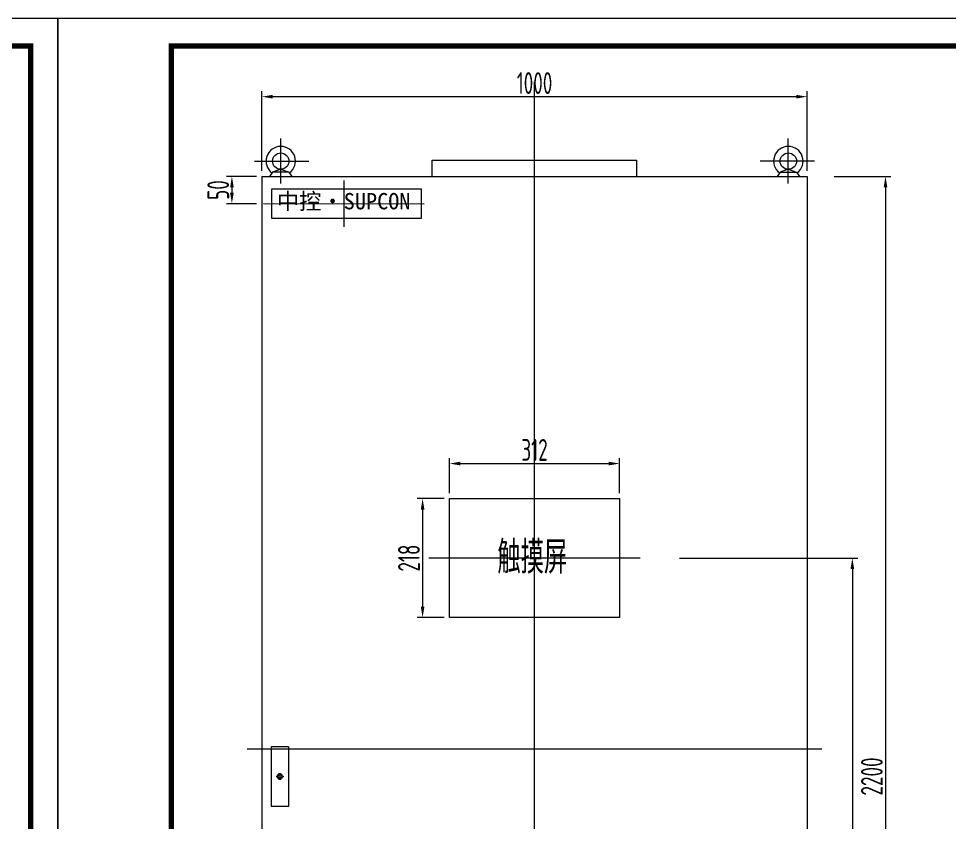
# Model space of a CAD drawing. Header units: millimetres. Extents: x 30557 to 235556, y -116603 to -73383.
# Drawn here: x 126359 to 128065, y -74856 to -73383 of the extents above; entities that cross this region are included whole.
import ezdxf
from ezdxf.lldxf.tags import DXFTag

# ---------------------------------------------------------------- set-up
doc = ezdxf.new("R2010")
doc.units = ezdxf.units.MM
doc.layers.add('CAXA0', color=7, linetype='Continuous', lineweight=70)
doc.layers.add('CAXA3', color=7, linetype='Continuous', lineweight=25)
doc.layers.add('文本层', color=2, linetype='Continuous')
doc.layers.add('符号层', color=3, linetype='Continuous')
doc.styles.get("Standard").update_dxf_attribs({"font": ''})
doc.styles.add('supcon', font='sceie.shx', dxfattribs={"width": 0.75, "height": 40, "bigfont": 'sceic.shx'})
doc.styles.get('Standard').set_extended_font_data('SimSun')
tags = doc.linetypes.add('CENTER', pattern=[2, 1.25, -0.25, 0.25, -0.25]).pattern_tags.tags
tags[10:11] = [DXFTag(74, 4), DXFTag(75, 0), DXFTag(340, '0'), DXFTag(46, 1.0), DXFTag(50, 0.0), DXFTag(44, 0.0), DXFTag(45, 0.0)]
tags[8:9] = [DXFTag(74, 4), DXFTag(75, 0), DXFTag(340, '0'), DXFTag(46, 1.0), DXFTag(50, 0.0), DXFTag(44, 0.0), DXFTag(45, 0.0)]
tags[6:7] = [DXFTag(74, 4), DXFTag(75, 0), DXFTag(340, '0'), DXFTag(46, 1.0), DXFTag(50, 0.0), DXFTag(44, 0.0), DXFTag(45, 0.0)]
tags[4:5] = [DXFTag(74, 4), DXFTag(75, 0), DXFTag(340, '0'), DXFTag(46, 1.0), DXFTag(50, 0.0), DXFTag(44, 0.0), DXFTag(45, 0.0)]
doc.dimstyles.new('supcon', dxfattribs={"dimtxt": 20, "dimasz": 20, "dimexe": 10, "dimexo": 10, "dimgap": 5, "dimtad": 1, "dimtoh": 1, "dimdec": 0, "dimzin": 0, "dimdsep": 46, "dimtxsty": 'supcon', "dimcen": 0.09, "dimclrd": 2, "dimclre": 2, "dimclrt": 2, "dimadec": 0, "dimazin": 0, "dimtfac": 1, "dimtdec": 0, "dimtofl": 0, "dimtmove": 0, "dimatfit": 3, "dimfxl": 1, "dimtolj": 1, "dimtzin": 0, "dimarcsym": 0})

# ---------------------------------------------------------------- blocks, each defined once
blk = doc.blocks.new('supcon图框')
at = {"linetype": 'Continuous'}
for p, q in [((6145.7, 4361.7), (1987.7, 4361.7)), ((1987.7, 4361.7), (1987.7, 1421.7)), ((6145.7, 1421.7), (6145.7, 4361.7))]:
    blk.add_line(p, q, dxfattribs=at)
at = {"linetype": 'Continuous', "const_width": 10}
blk.add_lwpolyline([(2195.7, 4311.7), (6095.7, 4311.7), (6095.7, 1471.7), (2195.7, 1471.7)], close=True, dxfattribs=at)
blk = doc.blocks.new('*D124')
at = {"color": 2, "lineweight": -2}
for p, q in [((127138.7, -74262.8), (127089.4, -74262.8)), ((127099.4, -74282.8), (127099.4, -74460.8)), ((127138.7, -74480.8), (127089.4, -74480.8))]:
    blk.add_line(p, q, dxfattribs=at)
at = {"color": 2}
for points in [[(127102.8, -74282.8), (127096.1, -74282.8), (127099.4, -74262.8)], [(127096.1, -74460.8), (127102.8, -74460.8), (127099.4, -74480.8)]]:
    blk.add_solid(points, dxfattribs=at)
at = {"layer": 'DEFPOINTS', "color": 0}
for p in [(127148.7, -74262.8), (127099.4, -74480.8), (127148.7, -74480.8)]:
    blk.add_point(p, dxfattribs=at)
at = {"color": 2, "insert": (127074.4, -74371.8), "char_height": 40, "attachment_point": 5, "rotation": 90, "style": 'supcon'}
blk.add_mtext('\\A1;218', dxfattribs=at)
blk = doc.blocks.new('*D125')
at = {"color": 2, "lineweight": -2}
for p, q in [((127148.7, -74252.8), (127148.7, -74188.6)), ((127460.7, -74252.8), (127460.7, -74188.6)), ((127168.7, -74198.6), (127440.7, -74198.6))]:
    blk.add_line(p, q, dxfattribs=at)
at = {"color": 2}
for points in [[(127168.7, -74195.2), (127168.7, -74201.9), (127148.7, -74198.6)], [(127440.7, -74201.9), (127440.7, -74195.2), (127460.7, -74198.6)]]:
    blk.add_solid(points, dxfattribs=at)
at = {"layer": 'DEFPOINTS', "color": 0}
for p in [(127460.7, -74198.6), (127148.7, -74262.8), (127460.7, -74262.8)]:
    blk.add_point(p, dxfattribs=at)
at = {"color": 2, "insert": (127304.7, -74173.6), "char_height": 40, "attachment_point": 5, "style": 'supcon'}
blk.add_mtext('\\A1;312', dxfattribs=at)
blk = doc.blocks.new('*D126')
at = {"color": 2, "lineweight": -2}
for p, q in [((127570.7, -74371.8), (127897.5, -74371.8)), ((127887.5, -74391.8), (127887.5, -75852.2)), ((127799.1, -75872.2), (127897.5, -75872.2))]:
    blk.add_line(p, q, dxfattribs=at)
at = {"color": 2}
for points in [[(127890.8, -74391.8), (127884.1, -74391.8), (127887.5, -74371.8)], [(127884.1, -75852.2), (127890.8, -75852.2), (127887.5, -75872.2)]]:
    blk.add_solid(points, dxfattribs=at)
at = {"layer": 'DEFPOINTS', "color": 0}
for p in [(127560.7, -74371.8), (127789.1, -75872.2), (127887.5, -75872.2)]:
    blk.add_point(p, dxfattribs=at)
at = {"color": 2, "insert": (127862.5, -75122), "char_height": 40, "attachment_point": 5, "rotation": 90, "style": 'supcon'}
blk.add_mtext('\\A1;1500', dxfattribs=at)
blk = doc.blocks.new('*D127')
at = {"color": 2, "linetype": 'Continuous', "lineweight": -2}
for p, q in [((126804.7, -73662.2), (126804.7, -73516.1)), ((127784.7, -73526.1), (126824.7, -73526.1)), ((127804.7, -73662.2), (127804.7, -73516.1))]:
    blk.add_line(p, q, dxfattribs=at)
at = {"color": 2}
for points in [[(126824.7, -73522.7), (126824.7, -73529.4), (126804.7, -73526.1)], [(127784.7, -73529.4), (127784.7, -73522.7), (127804.7, -73526.1)]]:
    blk.add_solid(points, dxfattribs=at)
at = {"layer": 'DEFPOINTS', "color": 0}
for p in [(126804.7, -73526.1), (126804.7, -73672.2), (127804.7, -73672.2)]:
    blk.add_point(p, dxfattribs=at)
at = {"color": 2, "insert": (127304.7, -73501.1), "char_height": 40, "attachment_point": 5, "style": 'supcon'}
blk.add_mtext('\\A1;1000', dxfattribs=at)
blk = doc.blocks.new('*D128')
at = {"color": 2, "linetype": 'Continuous', "lineweight": -2}
for p, q in [((127853.9, -73672.2), (127958.3, -73672.2)), ((127948.3, -73692.2), (127948.3, -75852.3)), ((127853.9, -75872.3), (127958.3, -75872.3))]:
    blk.add_line(p, q, dxfattribs=at)
at = {"color": 2}
for points in [[(127951.7, -73692.2), (127945, -73692.2), (127948.3, -73672.2)], [(127945, -75852.3), (127951.7, -75852.3), (127948.3, -75872.3)]]:
    blk.add_solid(points, dxfattribs=at)
at = {"layer": 'DEFPOINTS', "color": 0}
for p in [(127843.9, -73672.2), (127843.9, -75872.3), (127948.3, -75872.3)]:
    blk.add_point(p, dxfattribs=at)
at = {"color": 2, "insert": (127923.3, -74772.2), "char_height": 40, "attachment_point": 5, "rotation": 90, "style": 'supcon'}
blk.add_mtext('\\A1;2200', dxfattribs=at)
blk = doc.blocks.new('*D129')
at = {"color": 2, "linetype": 'Continuous', "lineweight": -2}
for p, q in [((126794.7, -73672.2), (126739.7, -73672.2)), ((126749.7, -73692.2), (126749.7, -73702.2)), ((126794.7, -73722.2), (126739.7, -73722.2))]:
    blk.add_line(p, q, dxfattribs=at)
at = {"color": 2}
for points in [[(126753, -73692.2), (126746.4, -73692.2), (126749.7, -73672.2)], [(126746.4, -73702.2), (126753, -73702.2), (126749.7, -73722.2)]]:
    blk.add_solid(points, dxfattribs=at)
at = {"layer": 'DEFPOINTS', "color": 0}
for p in [(126804.7, -73672.2), (126749.7, -73722.2), (126804.7, -73722.2)]:
    blk.add_point(p, dxfattribs=at)
at = {"color": 2, "insert": (126724.7, -73697.2), "char_height": 40, "attachment_point": 5, "rotation": 90, "style": 'supcon'}
blk.add_mtext('\\A1;50', dxfattribs=at)

msp = doc.modelspace()

# ---------------------------------------------------------------- linework, layer by layer
at = {"color": 1, "linetype": 'CENTER', "ltscale": 100}
for p, q in [((127304.7, -75945.3), (127304.7, -73499.1)), ((127831.5, -74722.2), (126777.9, -74722.2))]:
    msp.add_line(p, q, dxfattribs=at)
at = {"color": 4, "linetype": 'CENTER', "ltscale": 20}
for p, q in [((126839.3, -73685), (126839.3, -73603)), ((127770.1, -73685), (127770.1, -73603)), ((126791, -73644.2), (126890.9, -73644.2)), ((127818.4, -73644.2), (127718.6, -73644.2))]:
    msp.add_line(p, q, dxfattribs=at)
at = {"ltscale": 100}
for p, q in [((127117.2, -73672.2), (127117.2, -73642.2)), ((127117.2, -73642.2), (127492.3, -73642.2)), ((127492.3, -73672.2), (127492.3, -73642.2))]:
    msp.add_line(p, q, dxfattribs=at)
for p, q in [((126804.7, -73672.2), (126804.7, -75772.2)), ((126804.7, -73672.2), (127804.7, -73672.2)), ((127804.7, -73672.2), (127804.7, -75872.2)), ((126853.7, -74717.6), (126821.7, -74717.6)), ((126837.7, -74768.7), (126837.7, -74775.7))]:
    msp.add_line(p, q)
at = {"color": 4, "linetype": 'CENTER', "ltscale": 50}
for p, q in [((126955, -73679.7), (126955, -73764.7)), ((126807.6, -73722.1), (127102.4, -73722.3))]:
    msp.add_line(p, q, dxfattribs=at)
at = {"color": 1, "linetype": 'CENTER', "ltscale": 20}
for p, q in [((127304.7, -74525.3), (127304.7, -74218.3)), ((127498.7, -74371.8), (127110.7, -74371.8))]:
    msp.add_line(p, q, dxfattribs=at)
at = {"color": 4}
msp.add_lwpolyline([(127148.7, -74262.8), (127460.7, -74262.8), (127460.7, -74480.8), (127148.7, -74480.8)], close=True, dxfattribs=at)
at = {"layer": 'CAXA0', "linetype": 'Continuous', "lineweight": 25}
for p, q in [((126831.6, -74771.4), (126831.6, -74773.1)), ((126831.6, -74771.4), (126834.3, -74771.4)), ((126831.6, -74773.1), (126834.3, -74773.1)), ((126841.1, -74771.4), (126843.9, -74771.4)), ((126841.1, -74773.1), (126843.9, -74773.1)), ((126843.9, -74771.4), (126843.9, -74773.1))]:
    msp.add_line(p, q, dxfattribs=at)
for radius, start, end in [(5.03, 9.45, 170.55), (5.03, 189.45, 350.55), (3.5, 13.6385, 166.3615), (3.5, 193.6385, 346.3615)]:
    msp.add_arc((126837.7, -74772.2), radius, start, end, dxfattribs=at)
at = {"layer": 'CAXA3', "linetype": 'Continuous', "lineweight": 25}
for p, q in [((126824.3, -73664.2), (126818.7, -73672.2)), ((126824.3, -73664.2), (126818.7, -73672.2)), ((126839.3, -73659.2), (126824.3, -73664.2)), ((126839.3, -73659.2), (126824.3, -73664.2)), ((126854.3, -73664.2), (126824.3, -73664.2)), ((126854.3, -73664.2), (126824.3, -73664.2)), ((126839.3, -73659.2), (126854.3, -73664.2)), ((126839.3, -73659.2), (126854.3, -73664.2)), ((126854.3, -73664.2), (126859.9, -73672.2)), ((126854.3, -73664.2), (126859.9, -73672.2)), ((127755.1, -73664.2), (127749.5, -73672.2)), ((127755.1, -73664.2), (127749.5, -73672.2)), ((127770.1, -73659.2), (127755.1, -73664.2)), ((127770.1, -73659.2), (127755.1, -73664.2)), ((127755.1, -73664.2), (127785.1, -73664.2)), ((127755.1, -73664.2), (127785.1, -73664.2)), ((127770.1, -73659.2), (127785.1, -73664.2)), ((127770.1, -73659.2), (127785.1, -73664.2)), ((127785.1, -73664.2), (127790.7, -73672.2)), ((127785.1, -73664.2), (127790.7, -73672.2))]:
    msp.add_line(p, q, dxfattribs=at)
for centre in [(126839.3, -73644.2), (126839.3, -73644.2), (127770.1, -73644.2), (127770.1, -73644.2)]:
    msp.add_circle(centre, 15, dxfattribs=at)
for centre in [(126839.3, -73644.2), (126839.3, -73644.2), (127770.1, -73644.2), (127770.1, -73644.2)]:
    msp.add_arc(centre, 27, 306.784, 233.216, dxfattribs=at)
at = {"layer": '文本层'}
msp.add_lwpolyline([(126822.8, -73695.2), (127096.5, -73695.2), (127096.5, -73749.3), (126822.8, -73749.3)], close=True, dxfattribs=at)
at = {"layer": '符号层', "color": 7}
for p, q in [((126821.7, -74717.6), (126821.7, -74826.9)), ((126853.7, -74717.6), (126853.7, -74826.9)), ((126853.7, -74826.9), (126821.7, -74826.9))]:
    msp.add_line(p, q, dxfattribs=at)

# ---------------------------------------------------------------- block references
for p in [(120284.9, -77744.7), (124442.9, -77744.7)]:
    msp.add_blockref('supcon图框', p)

# ---------------------------------------------------------------- texts
at = {"layer": '文本层', "color": 4, "style": 'supcon', "width": 0.75}
msp.add_text('触摸屏', height=60, dxfattribs=at).set_placement((127236.5, -74400.4))
at = {"layer": '文本层', "insert": (126832.1, -73702.6), "char_height": 40, "width": 257.209, "attachment_point": 1}
msp.add_mtext('{\\fSimHei|b0|i0|c134|p2;\\H0.75x;中控·SUPCON}', dxfattribs=at)

# ---------------------------------------------------------------- dimensions: what is measured, and where the dimension line sits
at = {"linetype": 'Continuous'}
dim = msp.add_linear_dim(base=(126804.7, -73526.1), p1=(127804.7, -73672.2), p2=(126804.7, -73672.2), dimstyle='supcon', dxfattribs=at)
dim.commit()
dim.dimension.update_dxf_attribs({"geometry": '*D127', "text_midpoint": (127304.7, -73501.1)})
for base, p1, p2, picture, middle in [((126749.7, -73722.2), (126804.7, -73672.2), (126804.7, -73722.2), '*D129', (126724.7, -73697.2)), ((127948.3, -75872.3), (127843.9, -73672.2), (127843.9, -75872.3), '*D128', (127923.3, -74772.2))]:
    dim = msp.add_linear_dim(base=base, p1=p1, p2=p2, angle=90, dimstyle='supcon', dxfattribs=at)
    dim.commit()
    dim.dimension.update_dxf_attribs({"geometry": picture, "text_midpoint": middle})
at = {"color": 1}
dim = msp.add_linear_dim(base=(127460.7, -74198.6), p1=(127148.7, -74262.8), p2=(127460.7, -74262.8), dimstyle='supcon', dxfattribs=at)
dim.commit()
dim.dimension.update_dxf_attribs({"geometry": '*D125', "text_midpoint": (127304.7, -74173.6)})
for base, p1, p2, picture, middle in [((127099.4, -74480.8), (127148.7, -74262.8), (127148.7, -74480.8), '*D124', (127074.4, -74371.8)), ((127887.5, -75872.2), (127560.7, -74371.8), (127789.1, -75872.2), '*D126', (127862.5, -75122))]:
    dim = msp.add_linear_dim(base=base, p1=p1, p2=p2, angle=90, dimstyle='supcon', dxfattribs=at)
    dim.commit()
    dim.dimension.update_dxf_attribs({"geometry": picture, "text_midpoint": middle})

doc.saveas('drawing.dxf')
